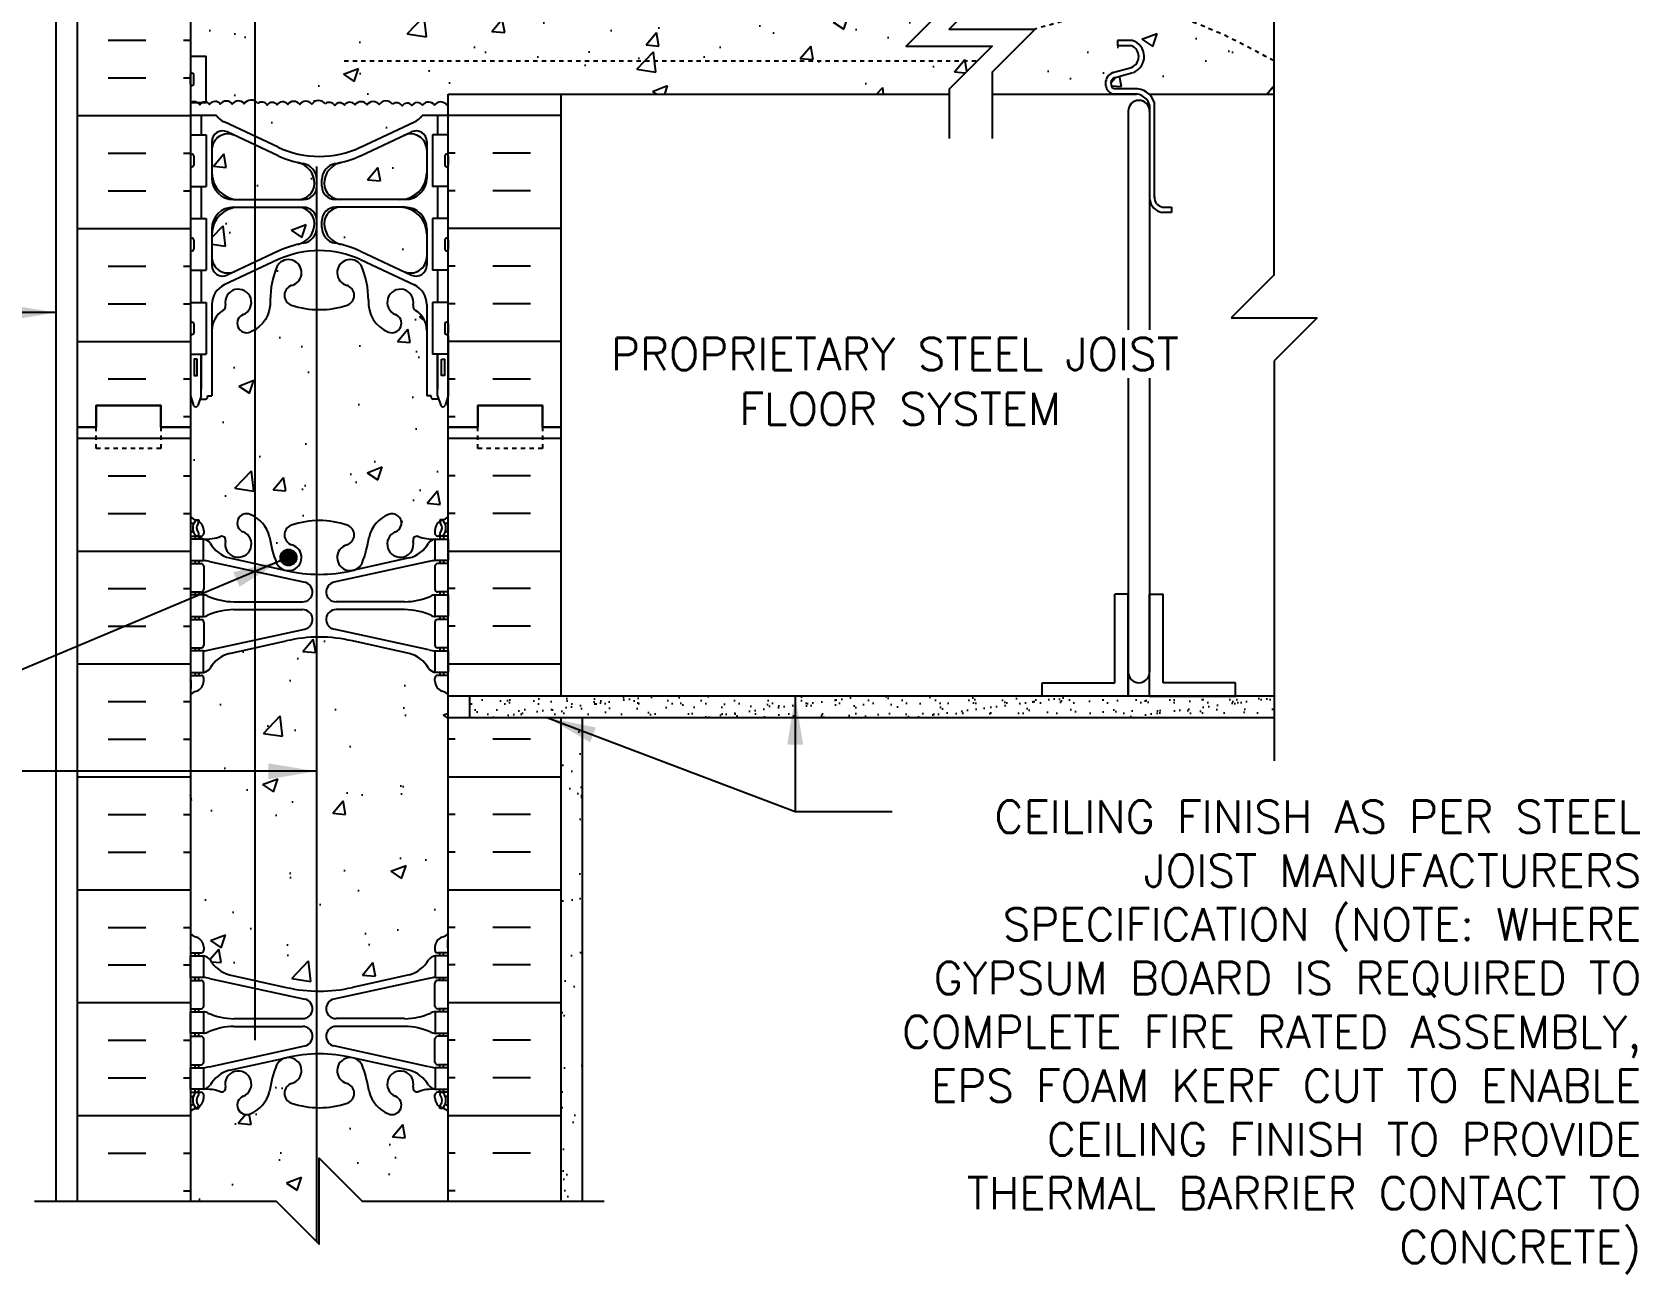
# Model space of a CAD drawing. Header units: inches. Extents: x 92 to 148.2, y 89.7 to 163.6.
# Drawn here: x 110.79 to 148.19, y 115.9 to 144.77 of the extents above; entities that cross this region are included whole.
import ezdxf
from ezdxf.enums import TextEntityAlignment as Align

# ---------------------------------------------------------------- set-up
doc = ezdxf.new("R2010")
doc.units = ezdxf.units.IN
doc.header["$LTSCALE"] = 0.5
doc.header["$MEASUREMENT"] = 0
doc.linetypes.add('DASHED2', pattern=[0.375, 0.25, -0.125])
doc.linetypes.add('HIDDEN2', pattern=[0.1875, 0.125, -0.0625])
for name, color, linetype in [('HATCH', 12, 'Continuous'), ('line25', 2, 'Continuous'), ('LINE3', 3, 'Continuous'), ('LINE50', 5, 'Continuous'), ('LINE9', 9, 'Continuous'), ('TEXT', 4, 'Continuous'), ('Web_Edge', 9, 'Continuous')]:
    doc.layers.add(name, color=color, linetype=linetype)
doc.styles.add('DIM', font='romans.shx', dxfattribs={"width": 0.7})
doc.styles.add('ROMANS', font='romans.shx', dxfattribs={"height": 0.75})
doc.dimstyles.new('ext_12', dxfattribs={"dimscale": 12, "dimtxt": 0.075, "dimasz": 0.09375, "dimexe": 0.09375, "dimexo": 0.0625, "dimgap": 0.0625, "dimtad": 1, "dimdec": 1, "dimzin": 2, "dimdsep": 46, "dimlunit": 4, "dimtxsty": 'DIM', "dimcen": 0.09, "dimdle": 0.09375, "dimclrt": 4, "dimadec": 0, "dimazin": 0, "dimtfac": 1, "dimtdec": 1, "dimtmove": 2, "dimatfit": 3, "dimfxl": 1, "dimfrac": 2, "dimtolj": 1, "dimtzin": 0, "dimarcsym": 0})

# ---------------------------------------------------------------- blocks, each defined once
blk = doc.blocks.new('Cutline')
at = {"layer": 'LINE9'}
blk.add_lwpolyline([(-12.25, 0), (-6.625, 0), (-5.625, -1), (-5.625, 1), (-4.625, 0), (1, 0)], dxfattribs=at)

msp = doc.modelspace()

# ---------------------------------------------------------------- hatches: boundary and pattern name
at = {"layer": 'HATCH'}
h = msp.add_hatch(dxfattribs=at)
h.set_pattern_fill('AR-CONC', color=256, scale=0.5)
h.paths.add_polyline_path([(117.474, 118.588), (118.474, 117.588), (120.474, 117.588), (120.474, 119.677, 0.064398), (120.364, 119.743), (120.274, 119.743), (120.274, 119.784, -0.249069), (120.164, 119.992), (120.164, 120.059, -0.414214), (120.227, 120.122), (120.274, 120.122), (120.274, 120.192), (120.169, 120.192, 0.10046), (119.775, 120.134, -0.601435), (119.656, 120.239, 2.182095), (119.246, 120.026, -1), (119.082, 119.618, -0.24438), (118.634, 120.139, 0.053157), (118.468, 120.753, 0.223253), (118.268, 120.918), (118.248, 120.922, 0.955472), (118.11, 120.328, -0.735593), (118.123, 119.87, -0.082755), (117.474, 119.762, -0.082755), (116.825, 119.87, -0.735593), (116.838, 120.328, 0.955472), (116.7, 120.922), (116.68, 120.918, 0.223253), (116.48, 120.753, 0.053157), (116.314, 120.139, -0.24438), (115.866, 119.618, -1), (115.702, 120.026, 2.182095), (115.292, 120.239, -0.601435), (115.173, 120.134, 0.10046), (114.779, 120.192), (114.674, 120.192), (114.674, 120.122), (114.722, 120.122, -0.414214), (114.784, 120.059), (114.784, 119.992, -0.249069), (114.674, 119.784), (114.674, 119.743), (114.584, 119.743, 0.064398), (114.474, 119.677), (114.474, 117.588), (116.474, 117.588), (117.474, 116.588)])
h.paths.add_polyline_path([(120.474, 129.369, 0.082415), (120.331, 129.448, -0.317837), (120.164, 129.684), (120.164, 129.751, -0.414214), (120.227, 129.814), (120.274, 129.814), (120.274, 129.884), (120.169, 129.884, -0.188973), (120.013, 129.979, 0.196323), (119.564, 130.325), (118.242, 130.616, 0.057795), (117.474, 130.705, 0.057795), (116.706, 130.616), (115.384, 130.325, 0.196323), (114.935, 129.979, -0.188973), (114.779, 129.884), (114.674, 129.884), (114.674, 129.814), (114.722, 129.814, -0.414214), (114.784, 129.751), (114.784, 129.684, -0.317837), (114.617, 129.448, 0.082415), (114.474, 129.369), (114.474, 123.806, 0.082415), (114.617, 123.727, -0.317837), (114.784, 123.492), (114.784, 123.424, -0.414214), (114.722, 123.362), (114.674, 123.362), (114.674, 123.292), (114.779, 123.292, -0.188973), (114.935, 123.197, 0.196323), (115.384, 122.851), (116.706, 122.56, 0.057795), (117.474, 122.471, 0.057795), (118.242, 122.56), (119.564, 122.851, 0.196323), (120.013, 123.197, -0.188973), (120.169, 123.292), (120.274, 123.292), (120.274, 123.362), (120.227, 123.362, -0.414214), (120.164, 123.424), (120.164, 123.492, -0.317837), (120.331, 123.727, 0.082415), (120.474, 123.806)])
h.paths.add_polyline_path([(120.474, 136.317), (120.399, 136.087, -0.6), (120.299, 136.087), (120.25, 136.237), (120.124, 136.237, -0.414214), (120.074, 136.287), (120.074, 136.317), (119.974, 136.317), (119.974, 137.832, 0.258958), (119.715, 138.299, -0.31131), (119.658, 138.429, 2.127293), (119.246, 138.204, -1), (119.082, 137.796, -0.325306), (118.616, 138.538, 0.10488), (118.443, 139.35, 1.422913), (118.11, 138.883, -0.735593), (118.123, 138.425, -0.082755), (117.474, 138.317, -0.082755), (116.825, 138.425, -0.735593), (116.838, 138.883, 1.422913), (116.505, 139.35, 0.10488), (116.332, 138.538, -0.325306), (115.866, 137.796, -1), (115.702, 138.204, 2.127293), (115.29, 138.429, -0.31131), (115.233, 138.299, 0.258958), (114.974, 137.832), (114.974, 136.317), (114.874, 136.317), (114.874, 136.287, -0.414214), (114.824, 136.237), (114.698, 136.237), (114.649, 136.087, -0.6), (114.549, 136.087), (114.474, 136.317), (114.474, 135.588), (114.474, 133.499, 0.064398), (114.584, 133.433), (114.674, 133.433), (114.674, 133.391, -0.249069), (114.784, 133.184), (114.784, 133.116, -0.414214), (114.722, 133.054), (114.674, 133.054), (114.674, 132.984), (114.779, 132.984, 0.10046), (115.173, 133.041, -0.601435), (115.292, 132.936, 2.182095), (115.702, 133.149, -1), (115.866, 133.558, -0.24438), (116.314, 133.037, 0.053157), (116.48, 132.423, 0.223253), (116.68, 132.258), (116.7, 132.254, 0.955472), (116.838, 132.847, -0.735593), (116.825, 133.305, -0.082755), (117.474, 133.413, -0.082755), (118.123, 133.305, -0.735593), (118.11, 132.847, 0.955472), (118.248, 132.254), (118.268, 132.258, 0.223253), (118.468, 132.423, 0.053157), (118.634, 133.037, -0.24438), (119.082, 133.558, -1), (119.246, 133.149, 2.182095), (119.656, 132.936, -0.601435), (119.775, 133.041, 0.10046), (120.169, 132.984), (120.274, 132.984), (120.274, 133.054), (120.227, 133.054, -0.414214), (120.164, 133.116), (120.164, 133.184, -0.249069), (120.274, 133.391), (120.274, 133.433), (120.364, 133.433, 0.064398), (120.474, 133.499), (120.474, 135.588)])
h.paths.add_polyline_path([(117.359, 140.322, 0.413582), (116.984, 140.697), (115.599, 140.697, 0.414214), (114.974, 140.072), (114.974, 139.545, 0.549071), (115.508, 139.205), (116.52, 139.679, -0.053094), (116.971, 139.834, 0.350119)])
h.paths.add_polyline_path([(117.359, 141.251, 0.350119), (116.971, 141.739, -0.053094), (116.52, 141.894), (115.508, 142.368, 0.549071), (114.974, 142.028), (114.974, 141.502, 0.414214), (115.599, 140.877), (116.984, 140.877, 0.413582)])
h.paths.add_polyline_path([(119.974, 141.502), (119.974, 142.028, 0.549071), (119.44, 142.368), (118.428, 141.894, -0.053094), (117.977, 141.739, 0.350119), (117.589, 141.251, 0.413582), (117.964, 140.877), (119.349, 140.877, 0.414214)])
h.paths.add_polyline_path([(119.974, 140.072, 0.414214), (119.349, 140.697), (117.964, 140.697, 0.413582), (117.589, 140.322, 0.350119), (117.977, 139.834, -0.053094), (118.428, 139.679), (119.44, 139.205, 0.549071), (119.974, 139.545)])
h.paths.add_polyline_path([(119.686, 142.682, 0.118993), (119.869, 142.828), (120.474, 142.828), (120.474, 143.121, 0.077714), (120.435, 143.078, 0.520567), (120.155, 143.069, 0.520567), (119.876, 143.071, 0.520567), (119.627, 143.063, 0.520567), (119.4, 143.056, 0.445343), (119.177, 143.096, 0.520567), (118.866, 143.086, 0.520567), (118.587, 143.078, 0.520567), (118.307, 143.079, 0.520567), (118.059, 143.072, 0.520567), (117.831, 143.065, 0.445343), (117.608, 143.104, 0.520567), (117.298, 143.095, 0.520567), (117.018, 143.086, 0.520567), (116.739, 143.088, 0.520567), (116.49, 143.08, 0.520567), (116.263, 143.073, 0.445343), (116.04, 143.113, 0.520567), (115.729, 143.103, 0.520567), (115.45, 143.095, 0.520567), (115.17, 143.096, 0.520567), (114.922, 143.089, 0.182404), (114.839, 143.142), (114.839, 143.133), (114.754, 143.133, 0.145019), (114.694, 143.082, 0.122352), (114.641, 143.133), (114.489, 143.133, 0.028683), (114.474, 143.123), (114.474, 142.828), (115.079, 142.828, 0.118993), (115.262, 142.682), (116.52, 142.093, 0.109869), (117.474, 141.881, 0.109869), (118.428, 142.093)])
h.paths.add_polyline_path([(119.686, 146.494), (118.428, 147.083, 0.093369), (117.621, 147.29, 0.016332), (117.474, 147.295, 0.109869), (116.52, 147.083), (115.262, 146.494, 0.261124), (114.977, 146.097, -0.37063), (115.17, 146.054, -0.520567), (115.45, 146.052, -0.520567), (115.729, 146.06, -0.520567), (116.04, 146.07, -0.445343), (116.263, 146.031, -0.520567), (116.49, 146.037, -0.520567), (116.739, 146.045, -0.520567), (117.018, 146.043, -0.520567), (117.298, 146.052, -0.520567), (117.608, 146.061, -0.445343), (117.831, 146.022, -0.520567), (118.059, 146.029, -0.520567), (118.307, 146.037, -0.520567), (118.587, 146.035, -0.520567), (118.866, 146.043, -0.520567), (119.177, 146.053, -0.445343), (119.4, 146.014, -0.520567), (119.627, 146.02, -0.520567), (119.876, 146.028, -0.175549), (119.971, 146.094, 0.262337)], flags=17)
h.paths.add_polyline_path([(117.359, 147.925, 0.413582), (116.984, 148.299), (115.599, 148.299, 0.414214), (114.974, 147.674), (114.974, 147.147, 0.549071), (115.508, 146.808), (116.52, 147.281, -0.053094), (116.971, 147.437, 0.350119)])
h.paths.add_polyline_path([(116.971, 149.342, -0.053094), (116.52, 149.497), (115.508, 149.97, 0.549071), (114.974, 149.631), (114.974, 149.104, 0.414214), (115.599, 148.479), (116.984, 148.479, 0.085652), (117.11, 148.501, 0.316711), (117.359, 148.853, 0.350119)])
h.paths.add_polyline_path([(119.974, 149.104), (119.974, 149.631, 0.549071), (119.44, 149.97), (118.428, 149.497, -0.053094), (117.977, 149.342, 0.350119), (117.589, 148.853, 0.413582), (117.964, 148.479), (119.349, 148.479, 0.414214)])
h.paths.add_polyline_path([(119.349, 148.299), (117.964, 148.299, 0.117525), (117.795, 148.259, 0.282333), (117.589, 147.925, 0.350119), (117.977, 147.437, -0.053094), (118.428, 147.281), (119.44, 146.808, 0.549071), (119.974, 147.147), (119.974, 147.674, 0.414214)])
h.paths.add_polyline_path([(119.974, 152.859), (120.074, 152.859), (120.074, 152.889, -0.414214), (120.124, 152.939), (120.25, 152.939), (120.299, 153.089, -0.6), (120.399, 153.089), (120.474, 152.859), (120.474, 153.588), (120.474, 155.677, 0.064398), (120.364, 155.743), (120.274, 155.743), (120.274, 155.784, -0.249069), (120.164, 155.992), (120.164, 156.059, -0.414214), (120.227, 156.122), (120.274, 156.122), (120.274, 156.192), (120.169, 156.192, 0.10046), (119.775, 156.134, -0.601435), (119.656, 156.239, 2.182095), (119.246, 156.026, -1), (119.082, 155.618, -0.24438), (118.634, 156.139, 0.053157), (118.468, 156.753, 0.223253), (118.268, 156.918), (118.248, 156.922, 0.955472), (118.11, 156.328, -0.735593), (118.123, 155.87, -0.082755), (117.474, 155.762, -0.082755), (116.825, 155.87, -0.735593), (116.838, 156.328, 0.955472), (116.7, 156.922), (116.68, 156.918, 0.223253), (116.48, 156.753, 0.053157), (116.314, 156.139, -0.24438), (115.866, 155.618, -1), (115.702, 156.026, 2.182095), (115.292, 156.239, -0.601435), (115.173, 156.134, 0.10046), (114.779, 156.192), (114.674, 156.192), (114.674, 156.122), (114.722, 156.122, -0.414214), (114.784, 156.059), (114.784, 155.992, -0.249069), (114.674, 155.784), (114.674, 155.743), (114.584, 155.743, 0.064398), (114.474, 155.677), (114.474, 153.588), (114.474, 152.859), (114.549, 153.089, -0.6), (114.649, 153.089), (114.698, 152.939), (114.824, 152.939, -0.414214), (114.874, 152.889), (114.874, 152.859), (114.974, 152.859), (114.974, 151.344, 0.258958), (115.233, 150.877, -0.31131), (115.29, 150.747, 2.127293), (115.702, 150.971, -1), (115.866, 151.38, -0.325306), (116.332, 150.638, 0.10488), (116.505, 149.826, 1.422913), (116.838, 150.293, -0.735593), (116.825, 150.751, -0.082755), (117.474, 150.859, -0.082755), (118.123, 150.751, -0.735593), (118.11, 150.293, 1.422913), (118.443, 149.826, 0.10488), (118.616, 150.638, -0.325306), (119.082, 151.38, -1), (119.246, 150.971, 2.127293), (119.658, 150.747, -0.31131), (119.715, 150.877, 0.258958), (119.974, 151.344)])
h.paths.add_polyline_path([(132.122, 145.445), (132.122, 146.078), (120.474, 146.078), (119.973, 146.078, 0.270973), (119.686, 146.494), (118.428, 147.083, 0.093369), (117.621, 147.29, 0.016332), (117.474, 147.295, 0.109869), (116.52, 147.083), (115.262, 146.494, 0.270973), (114.975, 146.078), (114.474, 146.078), (114.474, 146.043), (114.839, 146.043), (114.839, 144.963), (114.474, 144.963), (114.474, 144.213), (114.839, 144.213), (114.839, 143.142, -0.182404), (114.922, 143.089, -0.520567), (115.17, 143.096, -0.520567), (115.45, 143.095, -0.520567), (115.729, 143.103, -0.520567), (116.04, 143.113, -0.445343), (116.263, 143.073, -0.520567), (116.49, 143.08, -0.520567), (116.739, 143.088, -0.520567), (117.018, 143.086, -0.520567), (117.298, 143.095, -0.520567), (117.608, 143.104, -0.445343), (117.831, 143.065, -0.520567), (118.059, 143.072, -0.520567), (118.307, 143.079, -0.520567), (118.587, 143.078, -0.520567), (118.866, 143.086, -0.520567), (119.177, 143.096, -0.445343), (119.4, 143.056, -0.520567), (119.627, 143.063, -0.520567), (119.876, 143.071, -0.520567), (120.155, 143.069, -0.520567), (120.435, 143.078, -0.077714), (120.474, 143.121), (120.474, 143.328), (132.122, 143.328), (132.122, 143.445), (133.122, 144.445), (131.122, 144.445)])
edge = h.paths.add_edge_path()
edge.add_line((139.682, 146.078), (133.122, 146.078))
edge.add_line((133.122, 146.078), (133.122, 145.84))
edge.add_line((133.122, 145.84), (132.122, 144.84))
edge.add_line((132.122, 144.84), (134.122, 144.84))
edge.add_spline(control_points=[(134.122, 144.84), (134.926, 145.071), (136.849, 145.625), (138.64, 144.662), (139.682, 144.101)], knot_values=[0, 0, 0, 0, 2.427311, 5.806437, 5.806437, 5.806437, 5.806437], degree=3, periodic=0)
edge.add_line((139.682, 144.101), (139.682, 146.078))
h.paths.add_polyline_path([(135.931, 143.828), (136.364, 143.951, 0.684458), (136.364, 144.451), (136.042, 144.451), (136.042, 144.576), (136.386, 144.576, -0.714868), (136.404, 143.832), (135.972, 143.71, 0.616244), (135.959, 143.453), (136.427, 143.453, -0.207325), (136.773, 143.328), (139.682, 143.328), (139.682, 146.078), (133.122, 146.078), (133.122, 145.84), (132.122, 144.84), (134.122, 144.84), (133.122, 143.84), (133.122, 143.328), (133.52, 143.328), (135.931, 143.328, -0.679626)])
h = msp.add_hatch(dxfattribs=at)
h.set_pattern_fill('INSUL', color=256, scale=7, style=0)
h.set_pattern_definition([(0, (-2811.6875, -261.4217), (0, 2.625), []), (0, (-2811.6875, -260.5467), (0, 2.625), [0.875, -0.875]), (0, (-2811.6875, -259.6717), (0, 2.625), [0.875, -0.875])])
h.paths.add_polyline_path([(111.849, 135.588), (112.287, 135.588), (112.287, 136.088), (113.787, 136.088), (113.787, 135.588), (114.474, 135.588), (114.474, 153.588), (113.787, 153.588), (113.787, 154.088), (112.287, 154.088), (112.287, 153.588), (111.849, 153.588)])
h = msp.add_hatch(dxfattribs=at)
h.set_pattern_fill('INSUL', color=256, scale=7, style=0)
h.set_pattern_definition([(0, (-2811.6875, -279.4217), (0, 2.625), []), (0, (-2811.6875, -278.5467), (0, 2.625), [0.875, -0.875]), (0, (-2811.6875, -277.6717), (0, 2.625), [0.875, -0.875])])
h.paths.add_polyline_path([(111.849, 117.588), (112.287, 117.588), (112.287, 118.088), (113.787, 118.088), (113.787, 117.588), (114.474, 117.588), (114.474, 135.588), (113.787, 135.588), (113.787, 136.088), (112.287, 136.088), (112.287, 135.588), (111.849, 135.588)])
h = msp.add_hatch(dxfattribs=at)
h.set_pattern_fill('INSUL', color=256, scale=7, style=0)
h.set_pattern_definition([(180, (3046.6357, -279.4217), (0, 2.625), []), (180, (3046.6357, -278.5467), (0, 2.625), [0.875, -0.875]), (180, (3046.6357, -277.6717), (0, 2.625), [0.875, -0.875])])
h.paths.add_polyline_path([(120.474, 129.328), (123.099, 129.328), (123.099, 135.588), (122.662, 135.588), (122.662, 136.088), (121.162, 136.088), (121.162, 135.588), (120.474, 135.588)])
h.paths.add_polyline_path([(123.099, 128.828), (120.474, 128.828), (120.474, 117.588), (121.162, 117.588), (121.162, 118.088), (122.662, 118.088), (122.662, 117.588), (123.099, 117.588)])
h = msp.add_hatch(dxfattribs=at)
h.set_pattern_fill('AR-SAND', color=256, scale=0.25, style=0)
h.set_pattern_definition([(37.5, (58.65213, 35.7714), (-0.0157483, 0.481706), [0, -0.38, 0, -0.425, 0, -0.40625]), (7.5, (58.6521, 35.7714), (0.4424442, 0.7055365), [0, -0.205, 0, -0.3425, 0, -0.13125]), (327.5, (58.34463, 35.7714), (0.7785355, 0.0014148), [0, -0.125, 0, -0.45, 0, -0.5875]), (317.5, (58.3446, 35.7714), (0.7515317, 0.219419), [0, -0.0625, 0, -0.295, 0, -0.3375])])
h.paths.add_polyline_path([(139.682, 128.828), (139.682, 129.328), (120.974, 129.328), (120.974, 128.828)])
h = msp.add_hatch(dxfattribs=at)
h.set_pattern_fill('AR-SAND', color=256, scale=0.5, style=0)
h.set_pattern_definition([(37.5, (3.9897, -51.6448), (-0.0314967, 0.963412), [0, -0.76, 0, -0.85, 0, -0.8125]), (7.5, (3.9897, -51.6448), (0.884888, 1.411073), [0, -0.41, 0, -0.685, 0, -0.2625]), (327.5, (3.3747, -51.6448), (1.557071, 0.0028295), [0, -0.25, 0, -0.9, 0, -1.175]), (317.5, (3.3747, -51.6448), (1.503063, 0.438838), [0, -0.125, 0, -0.59, 0, -0.675])])
h.paths.add_polyline_path([(123.599, 128.828), (123.099, 128.828), (123.099, 125.898), (123.599, 124.95)])
h.paths.add_polyline_path([(123.599, 124.95), (123.099, 125.898), (123.099, 117.588), (123.599, 117.588)])
at = {"layer": 'LINE3'}
msp.add_hatch(color=256, dxfattribs=at).paths.add_polyline_path([(116.568, 132.554, 1), (116.943, 132.554, 1)])

# ---------------------------------------------------------------- linework, layer by layer
at = {"layer": 'HATCH'}
for p, q in [((115.81, 143.168), (115.81, 143.168)), ((132.132, 143.206), (132.132, 143.206)), ((123.099, 142.828), (120.474, 142.828)), ((119.534, 142.384), (119.534, 142.384)), ((120.636, 141.953), (120.474, 141.953)), ((122.386, 141.953), (121.511, 141.953)), ((120.636, 141.078), (120.474, 141.078)), ((122.386, 141.078), (121.511, 141.078)), ((123.099, 140.203), (120.474, 140.203)), ((120.636, 139.328), (120.474, 139.328)), ((122.386, 139.328), (121.511, 139.328)), ((120.636, 138.453), (120.474, 138.453)), ((122.386, 138.453), (121.511, 138.453)), ((123.099, 137.578), (120.474, 137.578)), ((120.636, 136.703), (120.474, 136.703)), ((122.386, 136.703), (121.511, 136.703)), ((120.636, 135.828), (120.474, 135.828))]:
    msp.add_line(p, q, dxfattribs=at)
for points in [[(116.04, 143.113, 0.520567), (115.729, 143.103, 0.520567), (115.45, 143.095, 0.520567), (115.17, 143.096, 0.520567), (114.922, 143.089, 0.520567), (114.694, 143.082, 0.445343), (114.471, 143.121, 0.445343)], [(117.608, 143.104, 0.520567), (117.298, 143.095, 0.520567), (117.018, 143.086, 0.520567), (116.739, 143.088, 0.520567), (116.49, 143.08, 0.520567), (116.263, 143.073, 0.445343), (116.04, 143.113, 0.445343)], [(119.177, 143.096, 0.520567), (118.866, 143.086, 0.520567), (118.587, 143.078, 0.520567), (118.307, 143.079, 0.520567), (118.059, 143.072, 0.520567), (117.831, 143.065, 0.445343), (117.608, 143.104, 0.445343)], [(120.474, 143.121, 0.077714), (120.435, 143.078, 0.520567), (120.155, 143.069, 0.520567), (119.876, 143.071, 0.520567), (119.627, 143.063, 0.520567), (119.4, 143.056, 0.445343), (119.177, 143.096)]]:
    msp.add_lwpolyline(points, format="xyb", dxfattribs=at)
at = {"layer": 'line25'}
for p, q in [((114.474, 153.588), (114.474, 135.588)), ((136.386, 144.576), (136.042, 144.576)), ((136.042, 144.576), (136.042, 144.451)), ((136.364, 144.451), (136.042, 144.451)), ((114.474, 144.213), (114.839, 144.213)), ((114.839, 143.133), (114.839, 144.213)), ((135.931, 143.828), (136.364, 143.951)), ((135.965, 143.708), (136.398, 143.83)), ((120.474, 142.828), (120.474, 143.328)), ((120.474, 143.328), (132.122, 143.328)), ((133.122, 143.328), (133.52, 143.328)), ((133.126, 143.328), (136.48, 143.328)), ((136.431, 143.328), (135.931, 143.328)), ((136.431, 143.453), (135.959, 143.453)), ((136.773, 143.328), (139.682, 143.328)), ((114.474, 143.133), (114.839, 143.133)), ((136.288, 142.934), (136.288, 137.849)), ((136.788, 142.934), (136.788, 137.849)), ((136.899, 140.919), (136.899, 143.125)), ((114.474, 142.383), (114.839, 142.383)), ((114.839, 142.383), (114.839, 141.183)), ((120.474, 142.383), (120.109, 142.383)), ((120.109, 142.383), (120.109, 141.183)), ((114.474, 141.183), (114.839, 141.183)), ((120.474, 141.183), (120.109, 141.183)), ((137.09, 140.702), (137.294, 140.702)), ((137.294, 140.702), (137.294, 140.577)), ((114.474, 140.433), (114.839, 140.433)), ((114.839, 140.433), (114.839, 139.233)), ((120.109, 140.433), (120.109, 139.233)), ((120.474, 140.433), (120.109, 140.433)), ((120.474, 135.588), (120.474, 140.543)), ((137.294, 140.577), (137.08, 140.577)), ((114.474, 139.233), (114.839, 139.233)), ((120.474, 139.233), (120.109, 139.233)), ((114.474, 138.483), (114.839, 138.483)), ((114.839, 138.483), (114.839, 137.283)), ((120.474, 138.483), (120.109, 138.483)), ((120.109, 138.483), (120.109, 137.283)), ((114.474, 137.283), (114.839, 137.283)), ((120.474, 137.283), (120.109, 137.283)), ((136.288, 136.724), (136.288, 129.891)), ((136.788, 136.724), (136.788, 129.891)), ((114.474, 135.588), (114.474, 117.588)), ((120.474, 117.588), (120.474, 135.588)), ((136.288, 131.703), (135.976, 131.703)), ((135.976, 129.641), (135.976, 131.703)), ((136.288, 131.703), (136.288, 129.328)), ((136.288, 129.328), (136.288, 131.703)), ((136.788, 131.703), (137.101, 131.703)), ((136.788, 129.328), (136.788, 131.703)), ((137.101, 129.641), (137.101, 131.703)), ((134.288, 129.328), (134.288, 129.641)), ((134.288, 129.641), (135.976, 129.641)), ((138.788, 129.641), (137.101, 129.641)), ((138.788, 129.328), (138.788, 129.641)), ((120.974, 128.828), (120.974, 129.328)), ((136.288, 129.328), (134.288, 129.328)), ((136.788, 129.328), (138.788, 129.328))]:
    msp.add_line(p, q, dxfattribs=at)
for centre, radius, start, end in [((136.267, 144.201), 0.268, 291.22, 68.78), ((136.267, 144.201), 0.393, 291.22, 72.5069), ((136.03, 143.578), 0.269, 111.5979, 248.4021), ((136.03, 143.578), 0.144, 111.5979, 240.3185), ((136.456, 142.991), 0.463, 16.7574, 94.1736), ((136.456, 142.991), 0.338, 350.132, 94.1736), ((136.538, 142.932), 0.25, 0.4466, 179.5534), ((137.135, 140.921), 0.348, 185.2582, 260.8859), ((137.13, 140.93), 0.231, 177.1221, 260.1919), ((136.538, 129.893), 0.25, 180.4466, 359.5534)]:
    msp.add_arc(centre, radius, start, end, dxfattribs=at)
at = {"layer": 'LINE3'}
for p, q in [((115.974, 162.338), (115.974, 121.328)), ((117.41, 141.649), (117.41, 116.652))]:
    msp.add_line(p, q, dxfattribs=at)
msp.add_circle((116.756, 132.554), 0.188, dxfattribs=at)
at = {"layer": 'LINE50'}
for p, q in [((111.849, 135.588), (111.849, 153.588)), ((123.099, 135.588), (123.099, 143.328)), ((111.849, 117.588), (111.849, 135.588)), ((123.099, 129.328), (123.099, 135.588)), ((123.099, 117.588), (123.099, 128.828))]:
    msp.add_line(p, q, dxfattribs=at)
for points in [[(111.849, 135.588), (112.287, 135.588), (112.287, 136.088), (113.787, 136.088), (113.787, 135.588), (114.474, 135.588)], [(114.474, 135.588), (113.787, 135.588), (113.787, 136.088), (112.287, 136.088), (112.287, 135.588), (111.849, 135.588)], [(123.099, 135.588), (122.662, 135.588), (122.662, 136.088), (121.162, 136.088), (121.162, 135.588), (120.474, 135.588)], [(120.474, 135.588), (121.162, 135.588), (121.162, 136.088), (122.662, 136.088), (122.662, 135.588), (123.099, 135.588)]]:
    msp.add_lwpolyline(points, dxfattribs=at)
at = {"layer": 'LINE9'}
for p, q in [((111.349, 117.588), (111.349, 162.588)), ((139.682, 139.13), (139.682, 147.078)), ((114.474, 143.563), (114.474, 143.783)), ((114.474, 143.728), (114.474, 143.728)), ((114.474, 143.618), (114.474, 143.618)), ((114.514, 143.823), (114.514, 143.823)), ((114.554, 143.563), (114.554, 143.783)), ((114.514, 143.523), (114.514, 143.523)), ((115.079, 142.828), (114.474, 142.828)), ((116.52, 142.093), (115.262, 142.682)), ((118.428, 142.093), (119.686, 142.682)), ((120.474, 142.828), (119.869, 142.828)), ((120.474, 140.543), (120.474, 142.828)), ((114.974, 142.225), (114.974, 141.377)), ((116.52, 141.894), (115.33, 142.451)), ((118.428, 141.894), (119.618, 142.451)), ((119.974, 142.225), (119.974, 141.377)), ((114.474, 141.893), (114.474, 141.673)), ((114.474, 141.838), (114.474, 141.838)), ((114.514, 141.933), (114.514, 141.933)), ((114.554, 141.893), (114.554, 141.673)), ((120.394, 141.893), (120.394, 141.673)), ((120.434, 141.933), (120.434, 141.933)), ((120.474, 141.893), (120.474, 141.673)), ((120.474, 141.838), (120.474, 141.838)), ((114.474, 141.728), (114.474, 141.728)), ((114.514, 141.633), (114.514, 141.633)), ((120.434, 141.633), (120.434, 141.633)), ((120.474, 141.728), (120.474, 141.728)), ((117.414, 141.189), (117.414, 141.343)), ((117.534, 141.189), (117.534, 141.343)), ((115.474, 140.877), (117.102, 140.877)), ((115.474, 140.697), (117.102, 140.697)), ((119.474, 140.877), (117.847, 140.877)), ((119.474, 140.697), (117.847, 140.697)), ((117.359, 140.322), (117.359, 140.321)), ((117.414, 140.23), (117.414, 140.384)), ((117.534, 140.23), (117.534, 140.384)), ((117.589, 140.322), (117.589, 140.321)), ((114.474, 139.943), (114.474, 139.723)), ((114.474, 139.888), (114.474, 139.888)), ((114.554, 139.943), (114.554, 139.723)), ((114.974, 140.197), (114.974, 139.348)), ((119.974, 140.197), (119.974, 139.348)), ((120.394, 139.943), (120.394, 139.723)), ((120.474, 139.943), (120.474, 139.723)), ((120.474, 139.888), (120.474, 139.888)), ((114.474, 139.778), (114.474, 139.778)), ((114.514, 139.683), (114.514, 139.683)), ((116.52, 139.679), (115.33, 139.122)), ((118.428, 139.679), (119.618, 139.122)), ((120.434, 139.683), (120.434, 139.683)), ((120.474, 139.778), (120.474, 139.778)), ((116.52, 139.48), (115.262, 138.891)), ((118.428, 139.48), (119.686, 138.891)), ((139.682, 139.13), (138.682, 138.13)), ((114.974, 138.438), (114.974, 136.317)), ((119.974, 138.438), (119.974, 136.317)), ((114.474, 137.993), (114.474, 137.773)), ((114.514, 138.033), (114.514, 138.033)), ((114.554, 137.993), (114.554, 137.773)), ((120.394, 137.993), (120.394, 137.773)), ((120.434, 138.033), (120.434, 138.033)), ((120.474, 137.993), (120.474, 137.773)), ((138.682, 138.13), (140.682, 138.13)), ((140.682, 138.13), (139.682, 137.13)), ((114.474, 137.938), (114.474, 137.938)), ((114.474, 137.828), (114.474, 137.828)), ((114.514, 137.733), (114.514, 137.733)), ((120.434, 137.733), (120.434, 137.733)), ((120.474, 137.938), (120.474, 137.938)), ((120.474, 137.828), (120.474, 137.828)), ((114.724, 136.317), (114.724, 137.283)), ((120.224, 136.317), (120.224, 137.283)), ((139.682, 137.13), (139.682, 127.828)), ((114.474, 136.317), (114.549, 136.087)), ((114.724, 136.317), (114.649, 136.087)), ((114.698, 136.237), (114.824, 136.237)), ((114.874, 136.287), (114.874, 136.317)), ((114.874, 136.317), (114.974, 136.317)), ((114.874, 136.287), (114.874, 136.287)), ((120.074, 136.317), (119.974, 136.317)), ((120.074, 136.287), (120.074, 136.317)), ((120.074, 136.287), (120.074, 136.287)), ((120.25, 136.237), (120.124, 136.237)), ((120.224, 136.317), (120.299, 136.087)), ((120.474, 136.317), (120.399, 136.087)), ((139.682, 129.328), (120.474, 129.328)), ((139.682, 128.828), (120.474, 128.828)), ((123.599, 117.588), (123.599, 128.828))]:
    msp.add_line(p, q, dxfattribs=at)
at = {"layer": 'LINE9', "linetype": 'HIDDEN2'}
msp.add_line((118.051, 144.101), (132.778, 144.101), dxfattribs=at)
at = {"layer": 'LINE9'}
for points in [[(114.474, 151.459), (114.474, 136.317)], [(132.122, 146.881), (132.122, 145.445), (132.122, 145.445), (131.122, 144.445), (133.122, 144.445), (132.122, 143.445), (132.122, 142.3)], [(133.122, 146.881), (133.122, 145.84), (133.122, 145.84), (132.122, 144.84), (134.122, 144.84), (133.122, 143.84), (133.122, 142.3)], [(114.724, 142.828), (114.724, 142.383)], [(120.224, 142.828), (120.224, 142.383)], [(120.474, 137.717), (120.474, 142.828)], [(114.724, 141.183), (114.724, 140.433)], [(120.224, 141.183), (120.224, 140.433)], [(114.724, 139.233), (114.724, 138.483)], [(120.224, 139.233), (120.224, 138.483)], [(120.474, 137.717), (120.474, 136.317)], [(114.724, 137.283), (114.724, 136.467)], [(120.224, 137.283), (120.224, 136.467)]]:
    msp.add_lwpolyline(points, dxfattribs=at)
for points in [[(116.332, 138.538, -0.325312), (115.866, 137.796)], [(118.616, 138.538, 0.325312), (119.082, 137.796)]]:
    msp.add_lwpolyline(points, format="xyb", dxfattribs=at)
for points in [[(114.634, 137.167), (114.564, 137.167), (114.564, 136.787), (114.634, 136.787)], [(120.314, 137.167), (120.384, 137.167), (120.384, 136.787), (120.314, 136.787)]]:
    msp.add_lwpolyline(points, close=True, dxfattribs=at)
at = {"layer": 'LINE9', "linetype": 'DASHED2', "ltscale": 0.15}
for points in [[(113.787, 135.588), (113.787, 135.588), (113.787, 135.088), (112.287, 135.088), (112.287, 135.588), (112.287, 135.588)], [(122.662, 135.588), (122.662, 135.588), (122.662, 135.088), (121.162, 135.088), (121.162, 135.588), (121.162, 135.588)]]:
    msp.add_lwpolyline(points, dxfattribs=at)
at = {"layer": 'LINE9'}
for centre, radius, start, end in [((114.514, 143.783), 0.04, 90, 180), ((114.514, 143.783), 0.04, 360, 90), ((114.514, 143.563), 0.04, 180, 270), ((114.514, 143.563), 0.04, 270, 0), ((115.474, 143.135), 0.5, 217.7769, 244.9204), ((119.474, 143.135), 0.5, 295.0796, 322.2231), ((115.224, 142.225), 0.25, 64.9204, 180), ((115.349, 142.028), 0.375, 64.9204, 180), ((119.599, 142.028), 0.375, 0, 115.0796), ((119.724, 142.225), 0.25, 360, 115.0796), ((114.514, 141.893), 0.04, 90, 180), ((114.514, 141.893), 0.04, 0, 90), ((117.474, 144.131), 2.25, 244.9204, 270), ((117.474, 143.932), 2.25, 244.9204, 260.4613), ((116.859, 141.252), 0.5, 0, 77.0773), ((117.474, 144.131), 2.25, 270, 295.0796), ((118.089, 141.252), 0.5, 102.9227, 180), ((117.474, 143.932), 2.25, 279.5387, 295.0796), ((120.434, 141.893), 0.04, 90, 180), ((120.434, 141.893), 0.04, 360, 90), ((114.514, 141.673), 0.04, 180, 270), ((114.514, 141.673), 0.04, 270, 0), ((115.599, 141.502), 0.625, 180, 270), ((115.474, 141.377), 0.5, 180, 270), ((117.039, 141.343), 0.375, 0, 80.4613), ((117.909, 141.343), 0.375, 99.5387, 180), ((119.349, 141.502), 0.625, 270, 0), ((119.474, 141.377), 0.5, 270, 360), ((120.434, 141.673), 0.04, 180, 270), ((120.434, 141.673), 0.04, 270, 0), ((116.984, 141.252), 0.375, 270, 0), ((117.102, 141.189), 0.312, 270, 0), ((117.847, 141.189), 0.312, 180, 270), ((117.964, 141.252), 0.375, 180, 270), ((115.599, 140.072), 0.625, 90, 180), ((115.474, 140.197), 0.5, 90, 180), ((116.984, 140.322), 0.375, 0, 90), ((117.102, 140.384), 0.312, 0, 90), ((117.847, 140.384), 0.312, 90, 180), ((117.964, 140.322), 0.375, 90, 180), ((119.349, 140.072), 0.625, 360, 90), ((119.474, 140.197), 0.5, 360, 90), ((116.859, 140.321), 0.5, 282.9227, 0), ((118.089, 140.321), 0.5, 180, 257.0773), ((114.514, 139.943), 0.04, 90, 180), ((114.514, 139.943), 0.04, 0, 90), ((117.039, 140.23), 0.375, 279.5387, 0), ((117.909, 140.23), 0.375, 180, 260.4613), ((120.434, 139.943), 0.04, 90, 180), ((120.434, 139.943), 0.04, 360, 90), ((114.514, 139.723), 0.04, 180, 270), ((114.514, 139.723), 0.04, 270, 0), ((115.349, 139.545), 0.375, 180, 295.0796), ((117.474, 137.641), 2.25, 99.5387, 115.0796), ((117.474, 137.442), 2.25, 90, 115.0796), ((117.474, 137.442), 2.25, 64.9204, 90), ((117.474, 137.641), 2.25, 64.9204, 80.4613), ((119.599, 139.545), 0.375, 244.9204, 360), ((120.434, 139.723), 0.04, 180, 270), ((120.434, 139.723), 0.04, 270, 0), ((115.224, 139.348), 0.25, 180, 295.0796), ((118.332, 138.537), 2, 156.0362, 179.9854), ((116.756, 139.176), 0.305, 285.7253, 145.3297), ((118.193, 139.176), 0.305, 34.6703, 254.2747), ((116.616, 138.537), 2, 0.0146, 23.9638), ((119.724, 139.348), 0.25, 244.9204, 360), ((115.474, 138.438), 0.5, 115.0796, 180), ((115.589, 138.487), 0.305, 291.8037, 191.0944), ((116.903, 138.652), 0.24, 105.7253, 251.077), ((118.045, 138.652), 0.24, 288.923, 74.2747), ((119.359, 138.487), 0.305, 348.9056, 248.1963), ((119.474, 138.438), 0.5, 360, 64.9204), ((115.167, 138.405), 0.125, 301.9268, 11.0944), ((117.474, 140.317), 2, 251.077, 270), ((117.474, 140.317), 2, 270, 288.923), ((119.781, 138.405), 0.125, 168.9056, 238.0732), ((114.514, 137.993), 0.04, 90, 180), ((114.514, 137.993), 0.04, 0, 90), ((115.524, 137.832), 0.55, 121.9268, 180), ((115.784, 138), 0.22, 111.8037, 291.8037), ((119.164, 138), 0.22, 248.1963, 68.1963), ((119.424, 137.832), 0.55, 360, 58.0732), ((120.434, 137.993), 0.04, 90, 180), ((120.434, 137.993), 0.04, 360, 90), ((114.514, 137.773), 0.04, 180, 270), ((114.514, 137.773), 0.04, 270, 0), ((120.434, 137.773), 0.04, 180, 270), ((120.434, 137.773), 0.04, 270, 0), ((114.824, 136.287), 0.05, 270, 0), ((120.124, 136.287), 0.05, 180, 270), ((114.599, 136.113), 0.0567, 208.0725, 331.9275), ((120.349, 136.113), 0.0567, 208.0725, 331.9275)]:
    msp.add_arc(centre, radius, start, end, dxfattribs=at)
at = {"layer": 'LINE9', "linetype": 'HIDDEN2'}
msp.add_spline([(139.682, 144.101), (136.511, 145.269), (134.122, 144.84)], degree=3, dxfattribs=at)
at = {"layer": 'Web_Edge'}
for p, q in [((114.474, 133.154), (114.516, 133.154)), ((114.584, 133.433), (114.674, 133.433)), ((114.674, 133.433), (114.674, 133.391)), ((114.784, 133.184), (114.784, 133.116)), ((120.164, 133.184), (120.164, 133.116)), ((120.364, 133.433), (120.274, 133.433)), ((120.274, 133.433), (120.274, 133.391)), ((120.474, 133.154), (120.432, 133.154)), ((114.474, 133.054), (114.722, 133.054)), ((114.584, 133.054), (114.584, 132.984)), ((114.674, 133.054), (114.674, 132.984)), ((120.474, 133.054), (120.227, 133.054)), ((120.274, 133.054), (120.274, 132.984)), ((120.364, 133.054), (120.364, 132.984)), ((114.474, 132.414), (114.722, 132.414)), ((114.584, 132.484), (114.584, 132.414)), ((114.674, 132.484), (114.674, 132.414)), ((114.923, 132.46), (117.134, 131.979)), ((115.384, 132.543), (116.706, 132.252)), ((120.025, 132.46), (117.814, 131.979)), ((119.564, 132.543), (118.242, 132.252)), ((120.474, 132.414), (120.227, 132.414)), ((120.274, 132.484), (120.274, 132.414)), ((120.364, 132.484), (120.364, 132.414)), ((114.784, 132.351), (114.784, 131.816)), ((120.164, 132.351), (120.164, 131.816)), ((114.474, 131.754), (114.722, 131.754)), ((114.584, 131.754), (114.584, 131.684)), ((114.674, 131.754), (114.674, 131.684)), ((120.474, 131.754), (120.227, 131.754)), ((120.274, 131.754), (120.274, 131.684)), ((120.364, 131.754), (120.364, 131.684)), ((115.489, 131.524), (117.085, 131.524)), ((115.489, 131.344), (117.085, 131.344)), ((119.459, 131.524), (117.863, 131.524)), ((119.459, 131.344), (117.863, 131.344)), ((114.474, 131.114), (114.722, 131.114)), ((114.584, 131.184), (114.584, 131.114)), ((114.674, 131.184), (114.674, 131.114)), ((114.784, 131.051), (114.784, 130.516)), ((114.923, 130.408), (117.134, 130.889)), ((120.025, 130.408), (117.814, 130.889)), ((120.164, 131.051), (120.164, 130.516)), ((120.474, 131.114), (120.227, 131.114)), ((120.274, 131.184), (120.274, 131.114)), ((120.364, 131.184), (120.364, 131.114)), ((115.384, 130.325), (116.706, 130.616)), ((119.564, 130.325), (118.242, 130.616)), ((114.474, 130.454), (114.722, 130.454)), ((114.584, 130.454), (114.584, 130.384)), ((114.674, 130.454), (114.674, 130.384)), ((120.474, 130.454), (120.227, 130.454)), ((120.274, 130.454), (120.274, 130.384)), ((120.364, 130.454), (120.364, 130.384)), ((114.474, 129.814), (114.722, 129.814)), ((114.584, 129.884), (114.584, 129.814)), ((114.674, 129.884), (114.674, 129.814)), ((120.474, 129.814), (120.227, 129.814)), ((120.274, 129.884), (120.274, 129.814)), ((120.364, 129.884), (120.364, 129.814)), ((114.484, 129.694), (114.484, 129.508)), ((114.784, 129.684), (114.784, 129.751)), ((120.164, 129.684), (120.164, 129.751)), ((120.464, 129.694), (120.464, 129.508)), ((114.484, 123.482), (114.484, 123.668)), ((114.784, 123.492), (114.784, 123.424)), ((120.164, 123.492), (120.164, 123.424)), ((120.464, 123.482), (120.464, 123.668)), ((114.474, 123.362), (114.722, 123.362)), ((114.584, 123.292), (114.584, 123.362)), ((114.674, 123.292), (114.674, 123.362)), ((120.474, 123.362), (120.227, 123.362)), ((120.274, 123.292), (120.274, 123.362)), ((120.364, 123.292), (120.364, 123.362)), ((114.474, 122.722), (114.722, 122.722)), ((114.584, 122.722), (114.584, 122.792)), ((114.674, 122.722), (114.674, 122.792)), ((114.784, 122.124), (114.784, 122.659)), ((114.923, 122.768), (117.134, 122.286)), ((115.384, 122.851), (116.706, 122.56)), ((120.025, 122.768), (117.814, 122.286)), ((119.564, 122.851), (118.242, 122.56)), ((120.164, 122.124), (120.164, 122.659)), ((120.474, 122.722), (120.227, 122.722)), ((120.274, 122.722), (120.274, 122.792)), ((120.364, 122.722), (120.364, 122.792)), ((114.474, 122.062), (114.722, 122.062)), ((114.584, 121.992), (114.584, 122.062)), ((114.674, 121.992), (114.674, 122.062)), ((120.474, 122.062), (120.227, 122.062)), ((120.274, 121.992), (120.274, 122.062)), ((120.364, 121.992), (120.364, 122.062)), ((115.489, 121.832), (117.085, 121.832)), ((115.489, 121.652), (117.085, 121.652)), ((119.459, 121.832), (117.863, 121.832)), ((119.459, 121.652), (117.863, 121.652)), ((114.474, 121.422), (114.722, 121.422)), ((114.584, 121.422), (114.584, 121.492)), ((114.674, 121.422), (114.674, 121.492)), ((114.784, 120.824), (114.784, 121.359)), ((114.923, 120.715), (117.134, 121.197)), ((120.025, 120.715), (117.814, 121.197)), ((120.164, 120.824), (120.164, 121.359)), ((120.474, 121.422), (120.227, 121.422)), ((120.274, 121.422), (120.274, 121.492)), ((120.364, 121.422), (120.364, 121.492)), ((115.384, 120.633), (116.706, 120.923)), ((119.564, 120.633), (118.242, 120.923)), ((114.474, 120.762), (114.722, 120.762)), ((114.584, 120.692), (114.584, 120.762)), ((114.674, 120.692), (114.674, 120.762)), ((120.474, 120.762), (120.227, 120.762)), ((120.274, 120.692), (120.274, 120.762)), ((120.364, 120.692), (120.364, 120.762)), ((114.474, 120.122), (114.722, 120.122)), ((114.584, 120.122), (114.584, 120.192)), ((114.674, 120.122), (114.674, 120.192)), ((114.784, 119.992), (114.784, 120.059)), ((120.164, 119.992), (120.164, 120.059)), ((120.474, 120.122), (120.227, 120.122)), ((120.274, 120.122), (120.274, 120.192)), ((120.364, 120.122), (120.364, 120.192)), ((114.474, 120.022), (114.516, 120.022)), ((114.584, 119.743), (114.674, 119.743)), ((114.674, 119.743), (114.674, 119.784)), ((120.274, 119.743), (120.274, 119.784)), ((120.364, 119.743), (120.274, 119.743)), ((120.474, 120.022), (120.432, 120.022))]:
    msp.add_line(p, q, dxfattribs=at)
for points in [[(114.479, 132.484), (114.779, 132.484), (114.779, 132.984), (114.479, 132.984)], [(120.469, 132.484), (120.169, 132.484), (120.169, 132.984), (120.469, 132.984)], [(114.479, 131.184), (114.779, 131.184), (114.779, 131.684), (114.479, 131.684)], [(120.469, 131.184), (120.169, 131.184), (120.169, 131.684), (120.469, 131.684)], [(114.479, 129.884), (114.779, 129.884), (114.779, 130.384), (114.479, 130.384)], [(120.469, 129.884), (120.169, 129.884), (120.169, 130.384), (120.469, 130.384)], [(114.479, 123.292), (114.779, 123.292), (114.779, 122.792), (114.479, 122.792)], [(120.469, 123.292), (120.169, 123.292), (120.169, 122.792), (120.469, 122.792)], [(114.479, 121.992), (114.779, 121.992), (114.779, 121.492), (114.479, 121.492)], [(120.469, 121.992), (120.169, 121.992), (120.169, 121.492), (120.469, 121.492)], [(114.479, 120.692), (114.779, 120.692), (114.779, 120.192), (114.479, 120.192)], [(120.469, 120.692), (120.169, 120.692), (120.169, 120.192), (120.469, 120.192)]]:
    msp.add_lwpolyline(points, close=True, dxfattribs=at)
for centre, radius, start, end in [((115.784, 133.353), 0.22, 68.1963, 248.1963), ((115.589, 132.866), 0.745, 13.2652, 68.1963), ((119.359, 132.866), 0.745, 111.8037, 166.7348), ((119.164, 133.353), 0.22, 291.8037, 111.8037), ((114.784, 133.891), 0.5, 231.6833, 250.5288), ((114.784, 133.891), 0.6, 238.8907, 245.0748), ((114.516, 133.174), 0.02, 270, 14.1541), ((114.778, 133.239), 0.25, 140.1145, 222.4609), ((114.523, 133.329), 0.02, 340.7916, 65.0748), ((114.62, 133.369), 0.045, 319.1879, 141.448), ((114.627, 133.1), 0.045, 222.4609, 42.4609), ((114.534, 133.184), 0.25, 0, 70.5288), ((114.778, 133.239), 0.16, 140.0001, 222.4609), ((115.589, 132.866), 0.305, 166.6795, 68.1963), ((116.903, 133.078), 0.24, 108.923, 254.2747), ((117.474, 131.413), 2, 90, 108.923), ((117.474, 131.413), 2, 71.077, 90), ((118.045, 133.078), 0.24, 285.7253, 71.077), ((119.359, 132.866), 0.305, 111.8037, 13.3205), ((120.414, 133.184), 0.25, 109.4712, 180), ((120.322, 133.1), 0.045, 137.5391, 317.5391), ((120.328, 133.369), 0.045, 38.552, 220.8121), ((120.17, 133.239), 0.16, 317.5391, 39.9999), ((120.164, 133.891), 0.5, 289.4712, 308.3167), ((120.17, 133.239), 0.25, 317.5391, 39.8855), ((120.425, 133.329), 0.02, 114.9252, 199.2084), ((120.432, 133.174), 0.02, 165.8459, 270), ((120.164, 133.891), 0.6, 294.9252, 301.1093), ((114.722, 133.116), 0.0625, 270, 0), ((114.835, 133.982), 1, 266.7879, 289.9067), ((114.736, 132.738), 0.25, 37.2777, 80.0823), ((115.583, 133.266), 0.75, 210.155, 254.5838), ((115.205, 132.957), 0.09, 346.6795, 108.8651), ((119.277, 133.508), 3, 189.0273, 201.1984), ((116.756, 132.554), 0.305, 205.3782, 74.2747), ((118.193, 132.554), 0.305, 105.7253, 334.6218), ((115.671, 133.508), 3, 338.8016, 350.9727), ((119.365, 133.266), 0.75, 285.4162, 329.845), ((119.743, 132.957), 0.09, 71.1349, 193.3205), ((120.113, 133.982), 1, 250.0933, 273.2121), ((120.212, 132.738), 0.25, 99.9177, 142.7223), ((120.227, 133.116), 0.0625, 180, 270), ((114.722, 132.351), 0.0625, 0, 90), ((114.688, 131.488), 1, 76.4291, 84.7991), ((120.26, 131.488), 1, 95.2009, 103.5709), ((120.227, 132.351), 0.0625, 90, 180), ((117.474, 135.519), 3.356, 256.7692, 270), ((117.474, 135.519), 3.356, 270, 283.2308), ((114.722, 131.816), 0.0625, 270, 0), ((114.775, 131.465), 0.219, 60.4937, 88.92), ((115.519, 133.124), 1.6, 246.5673, 268.9203), ((117.085, 131.754), 0.23, 270, 77.6055), ((117.863, 131.754), 0.23, 102.3945, 270), ((119.429, 133.124), 1.6, 271.0797, 293.4327), ((120.173, 131.465), 0.219, 91.08, 119.5063), ((120.227, 131.816), 0.0625, 180, 270), ((115.519, 129.744), 1.6, 91.0797, 113.4327), ((115.519, 129.744), 1.6, 91.0797, 113.4327), ((117.085, 131.114), 0.23, 282.3945, 90), ((117.863, 131.114), 0.23, 90, 257.6055), ((119.429, 129.744), 1.6, 66.5673, 88.9203), ((119.429, 129.744), 1.6, 66.5673, 88.9203), ((114.722, 131.051), 0.0625, 0, 90), ((114.775, 131.403), 0.219, 271.08, 299.5063), ((114.775, 131.403), 0.219, 271.08, 299.5063), ((120.173, 131.403), 0.219, 240.4937, 268.92), ((120.173, 131.403), 0.219, 240.4937, 268.92), ((120.227, 131.051), 0.0625, 90, 180), ((114.722, 130.516), 0.0625, 270, 0), ((117.474, 127.348), 3.356, 90, 103.2308), ((117.474, 127.348), 3.356, 76.7692, 90), ((120.227, 130.516), 0.0625, 180, 270), ((114.688, 131.38), 1, 275.2009, 283.5709), ((115.583, 129.602), 0.75, 105.4162, 149.845), ((119.365, 129.602), 0.75, 30.155, 74.5838), ((120.26, 131.38), 1, 256.4291, 264.7991), ((114.722, 129.751), 0.0625, 360, 90), ((114.736, 130.13), 0.25, 279.9177, 322.7223), ((120.212, 130.13), 0.25, 217.2777, 260.0823), ((120.227, 129.751), 0.0625, 90, 180), ((114.464, 129.694), 0.02, 0, 60.012), ((114.464, 129.508), 0.02, 301.073, 0), ((114.784, 128.977), 0.6, 121.073, 121.1093), ((114.784, 128.977), 0.5, 109.4712, 128.3167), ((114.534, 129.684), 0.25, 289.4712, 360), ((120.414, 129.684), 0.25, 180, 250.5288), ((120.164, 128.977), 0.5, 51.6833, 70.5288), ((120.484, 129.694), 0.02, 119.988, 180), ((120.484, 129.508), 0.02, 180, 238.927), ((120.164, 128.977), 0.6, 58.8907, 58.927), ((114.784, 124.199), 0.5, 231.6833, 250.5288), ((120.164, 124.199), 0.5, 289.4712, 308.3167), ((114.784, 124.199), 0.6, 238.8907, 238.927), ((114.464, 123.668), 0.02, 360, 58.927), ((114.464, 123.482), 0.02, 299.988, 360), ((114.534, 123.492), 0.25, 0, 70.5288), ((114.722, 123.424), 0.0625, 270, 0), ((120.414, 123.492), 0.25, 109.4712, 180), ((120.227, 123.424), 0.0625, 180, 270), ((120.484, 123.668), 0.02, 121.073, 180), ((120.484, 123.482), 0.02, 180, 240.012), ((120.164, 124.199), 0.6, 301.073, 301.1093), ((114.736, 123.045), 0.25, 37.2777, 80.0823), ((115.583, 123.574), 0.75, 210.155, 254.5838), ((119.365, 123.574), 0.75, 285.4162, 329.845), ((120.212, 123.045), 0.25, 99.9177, 142.7223), ((114.722, 122.659), 0.0625, 0, 90), ((114.688, 121.796), 1, 76.4291, 84.7991), ((120.26, 121.796), 1, 95.2009, 103.5709), ((120.227, 122.659), 0.0625, 90, 180), ((117.474, 125.827), 3.356, 256.7692, 270), ((117.085, 122.062), 0.23, 270, 77.6055), ((117.474, 125.827), 3.356, 270, 283.2308), ((117.863, 122.062), 0.23, 102.3945, 270), ((114.722, 122.124), 0.0625, 270, 0), ((114.775, 121.773), 0.219, 60.4937, 88.92), ((114.775, 121.773), 0.219, 60.4937, 88.92), ((115.519, 123.431), 1.6, 246.5673, 268.9203), ((115.519, 123.431), 1.6, 246.5673, 268.9203), ((119.429, 123.431), 1.6, 271.0797, 293.4327), ((119.429, 123.431), 1.6, 271.0797, 293.4327), ((120.173, 121.773), 0.219, 91.08, 119.5063), ((120.173, 121.773), 0.219, 91.08, 119.5063), ((120.227, 122.124), 0.0625, 180, 270), ((115.519, 120.052), 1.6, 91.0797, 113.4327), ((117.085, 121.422), 0.23, 282.3945, 90), ((117.863, 121.422), 0.23, 90, 257.6055), ((119.429, 120.052), 1.6, 66.5673, 88.9203), ((114.722, 121.359), 0.0625, 0, 90), ((114.775, 121.71), 0.219, 271.08, 299.5063), ((120.173, 121.71), 0.219, 240.4937, 268.92), ((120.227, 121.359), 0.0625, 90, 180), ((114.722, 120.824), 0.0625, 270, 0), ((116.756, 120.622), 0.305, 285.7253, 154.6218), ((117.474, 117.656), 3.356, 90, 103.2308), ((117.474, 117.656), 3.356, 76.7692, 90), ((118.193, 120.622), 0.305, 25.3782, 254.2747), ((120.227, 120.824), 0.0625, 180, 270), ((114.688, 121.688), 1, 275.2009, 283.5709), ((115.583, 119.91), 0.75, 105.4162, 149.845), ((115.589, 120.31), 0.305, 291.8037, 193.3205), ((119.277, 119.668), 3, 158.8016, 170.9727), ((115.671, 119.668), 3, 9.0273, 21.1984), ((119.359, 120.31), 0.305, 346.6795, 248.1963), ((119.365, 119.91), 0.75, 30.155, 74.5838), ((120.26, 121.688), 1, 256.4291, 264.7991), ((114.778, 119.937), 0.25, 137.5391, 219.8855), ((114.627, 120.075), 0.045, 317.5391, 137.5391), ((114.778, 119.937), 0.16, 137.5391, 219.9999), ((114.722, 120.059), 0.0625, 360, 90), ((114.736, 120.438), 0.25, 279.9177, 322.7223), ((114.835, 119.193), 1, 70.0933, 93.2121), ((115.205, 120.219), 0.09, 251.1349, 13.3205), ((115.589, 120.31), 0.745, 291.8037, 346.7348), ((116.903, 120.097), 0.24, 105.7253, 251.077), ((118.045, 120.097), 0.24, 288.923, 74.2747), ((119.359, 120.31), 0.745, 193.2652, 248.1963), ((119.743, 120.219), 0.09, 166.6795, 288.8651), ((120.113, 119.193), 1, 86.7879, 109.9067), ((120.212, 120.438), 0.25, 217.2777, 260.0823), ((120.227, 120.059), 0.0625, 90, 180), ((120.322, 120.075), 0.045, 42.4609, 222.4609), ((120.17, 119.937), 0.16, 320.0001, 42.4609), ((120.17, 119.937), 0.25, 320.1145, 42.4609), ((114.784, 119.285), 0.6, 114.9252, 121.1093), ((114.784, 119.285), 0.5, 109.4712, 128.3167), ((114.516, 120.002), 0.02, 345.8459, 90), ((114.523, 119.847), 0.02, 294.9252, 19.2084), ((114.62, 119.806), 0.045, 218.552, 40.8121), ((114.534, 119.992), 0.25, 289.4712, 360), ((115.784, 119.822), 0.22, 111.8037, 291.8037), ((117.474, 121.762), 2, 251.077, 270), ((117.474, 121.762), 2, 270, 288.923), ((119.164, 119.822), 0.22, 248.1963, 68.1963), ((120.414, 119.992), 0.25, 180, 250.5288), ((120.328, 119.806), 0.045, 139.1879, 321.448), ((120.164, 119.285), 0.5, 51.6833, 70.5288), ((120.425, 119.847), 0.02, 160.7916, 245.0748), ((120.432, 120.002), 0.02, 90, 194.1541), ((120.164, 119.285), 0.6, 58.8907, 65.0748)]:
    msp.add_arc(centre, radius, start, end, dxfattribs=at)

# ---------------------------------------------------------------- block references
msp.add_blockref('Cutline', (123.099, 117.588))

# ---------------------------------------------------------------- texts
at = {"layer": 'TEXT', "style": 'ROMANS'}
for s, p in [('PROPRIETARY STEEL JOIST', (124.256, 137.286)), (' FLOOR SYSTEM ', (126.726, 136.012))]:
    msp.add_text(s, height=0.75, dxfattribs=at).set_placement(p, align=Align.MIDDLE_LEFT)
at = {"layer": 'TEXT', "insert": (148.222, 121.4), "char_height": 0.75, "width": 19.5775, "attachment_point": 6, "style": 'ROMANS'}
msp.add_mtext('CEILING FINISH AS PER STEEL JOIST MANUFACTURERS SPECIFICATION (NOTE: WHERE GYPSUM BOARD IS REQUIRED TO COMPLETE FIRE RATED ASSEMBLY, EPS FOAM KERF CUT TO ENABLE CEILING FINISH TO PROVIDE THERMAL BARRIER CONTACT TO CONCRETE)', dxfattribs=at)

# ---------------------------------------------------------------- leaders
at = {"layer": 'TEXT'}
for points in [[(111.349, 138.249), (103.527, 138.249)], [(116.583, 132.481), (104.944, 127.584), (99.254, 127.584)], [(128.543, 129.328), (128.543, 126.649), (130.698, 126.649)], [(122.789, 128.828), (128.543, 126.649), (130.802, 126.649)]]:
    msp.add_leader(points, dimstyle='ext_12', override={"dimgap": 0.0625, "dimtad": 0}, dxfattribs=at)
msp.add_leader([(117.41, 127.584), (99.254, 127.584)], dimstyle='ext_12', dxfattribs=at)

doc.saveas('drawing.dxf')
